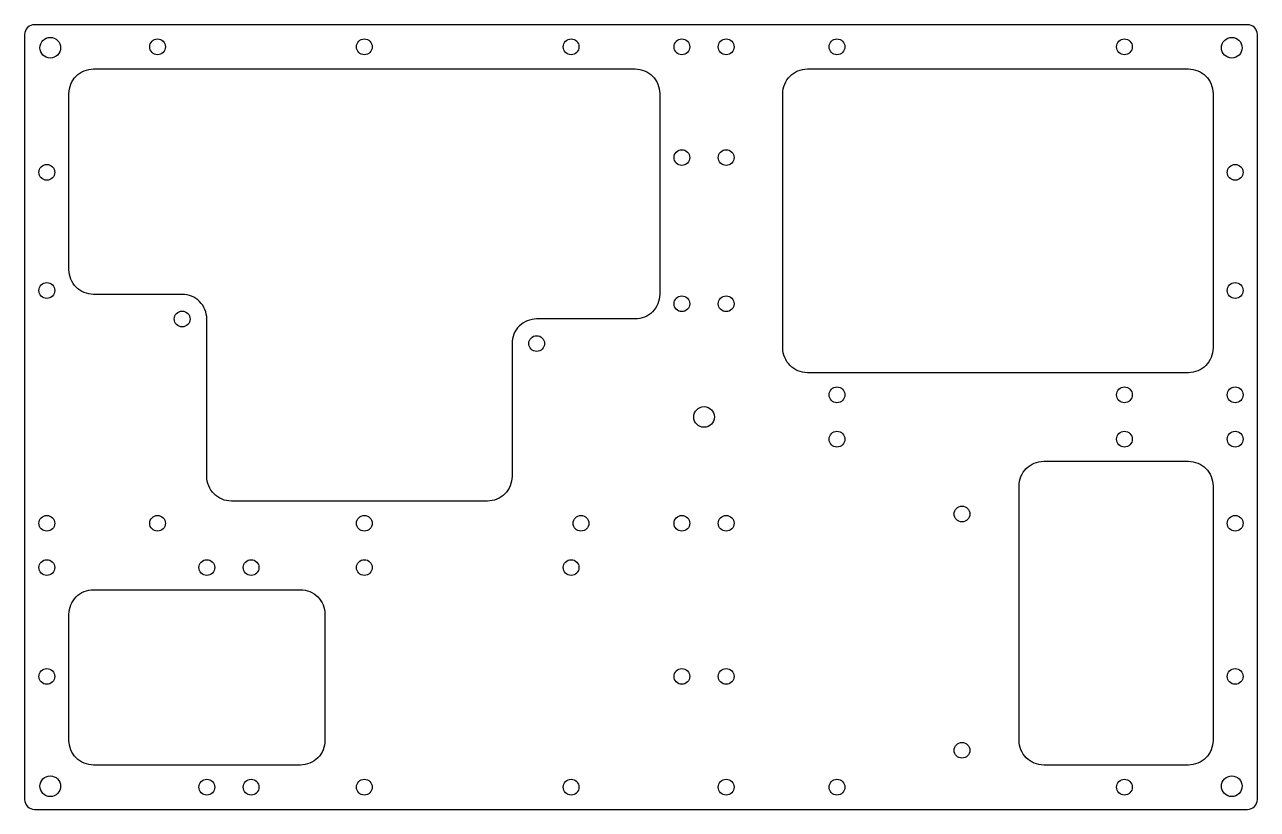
# Model space of a CAD drawing. Header units: millimetres. Extents: x -4 to 247, y -156 to 3.
import ezdxf

# ---------------------------------------------------------------- set-up
doc = ezdxf.new("R2010")
doc.units = ezdxf.units.MM

msp = doc.modelspace()

# ---------------------------------------------------------------- linework, layer by layer
for points in [[(-3.67, -153.95, 0.414214), (-1.67, -155.95), (244.72, -155.95, 0.414214), (246.72, -153.95), (246.72, 1.44, 0.414214), (244.72, 3.44), (-1.67, 3.44, 0.414214), (-3.67, 1.44)], [(33.33, -56.34, 0.414214), (28.33, -51.34), (10.33, -51.34, -0.414214), (5.33, -46.34), (5.33, -10.56, -0.414214), (10.33, -5.56), (120.33, -5.56, -0.414214), (125.33, -10.56), (125.33, -51.34, -0.414214), (120.33, -56.34), (100.33, -56.34, 0.414214), (95.33, -61.34), (95.33, -88.34, -0.414214), (90.33, -93.34), (38.33, -93.34, -0.414214), (33.33, -88.34)], [(155.33, -5.56), (232.72, -5.56, -0.414214), (237.72, -10.56), (237.72, -62.25, -0.414214), (232.72, -67.25), (155.33, -67.25, -0.414214), (150.33, -62.25), (150.33, -10.56, -0.414214)], [(203.33, -85.25), (232.72, -85.25, -0.414214), (237.72, -90.25), (237.72, -141.95, -0.414214), (232.72, -146.95), (203.33, -146.95, -0.414214), (198.33, -141.95), (198.33, -90.25, -0.414214)], [(52.33, -146.95), (10.33, -146.95, -0.414214), (5.33, -141.95), (5.33, -116.34, -0.414214), (10.33, -111.34), (52.33, -111.34, -0.414214), (57.33, -116.34), (57.33, -141.95, -0.414214)]]:
    msp.add_lwpolyline(points, format="xyb", close=True)
for centre, radius in [((1.53, -1.25), 2.1), ((23.33, -1.06), 1.6), ((65.33, -1.06), 1.6), ((107.33, -1.06), 1.6), ((129.83, -1.06), 1.6), ((138.83, -1.06), 1.6), ((161.33, -1.06), 1.6), ((219.72, -1.06), 1.6), ((241.53, -1.25), 2.1), ((129.83, -23.56), 1.6), ((138.83, -23.56), 1.6), ((0.83, -26.56), 1.6), ((242.22, -26.56), 1.6), ((0.83, -50.56), 1.6), ((242.22, -50.56), 1.6), ((129.83, -53.25), 1.6), ((138.83, -53.25), 1.6), ((28.33, -56.34), 1.6), ((100.33, -61.34), 1.6), ((161.33, -71.75), 1.6), ((219.72, -71.75), 1.6), ((242.22, -71.75), 1.6), ((134.33, -76.25), 2.1), ((161.33, -80.75), 1.6), ((219.72, -80.75), 1.6), ((242.22, -80.75), 1.6), ((186.72, -95.95), 1.6), ((0.83, -97.84), 1.6), ((23.33, -97.84), 1.6), ((65.33, -97.84), 1.6), ((109.33, -97.84), 1.6), ((129.83, -97.84), 1.6), ((138.83, -97.84), 1.6), ((242.22, -97.84), 1.6), ((0.83, -106.84), 1.6), ((33.33, -106.84), 1.6), ((42.33, -106.84), 1.6), ((65.33, -106.84), 1.6), ((107.33, -106.84), 1.6), ((0.83, -128.95), 1.6), ((129.83, -128.95), 1.6), ((138.83, -128.95), 1.6), ((242.22, -128.95), 1.6), ((186.72, -143.95), 1.6), ((1.53, -151.25), 2.1), ((33.33, -151.45), 1.6), ((42.33, -151.45), 1.6), ((65.33, -151.45), 1.6), ((107.33, -151.45), 1.6), ((138.83, -151.45), 1.6), ((161.33, -151.45), 1.6), ((219.72, -151.45), 1.6), ((241.53, -151.25), 2.1)]:
    msp.add_circle(centre, radius)

doc.saveas('drawing.dxf')
